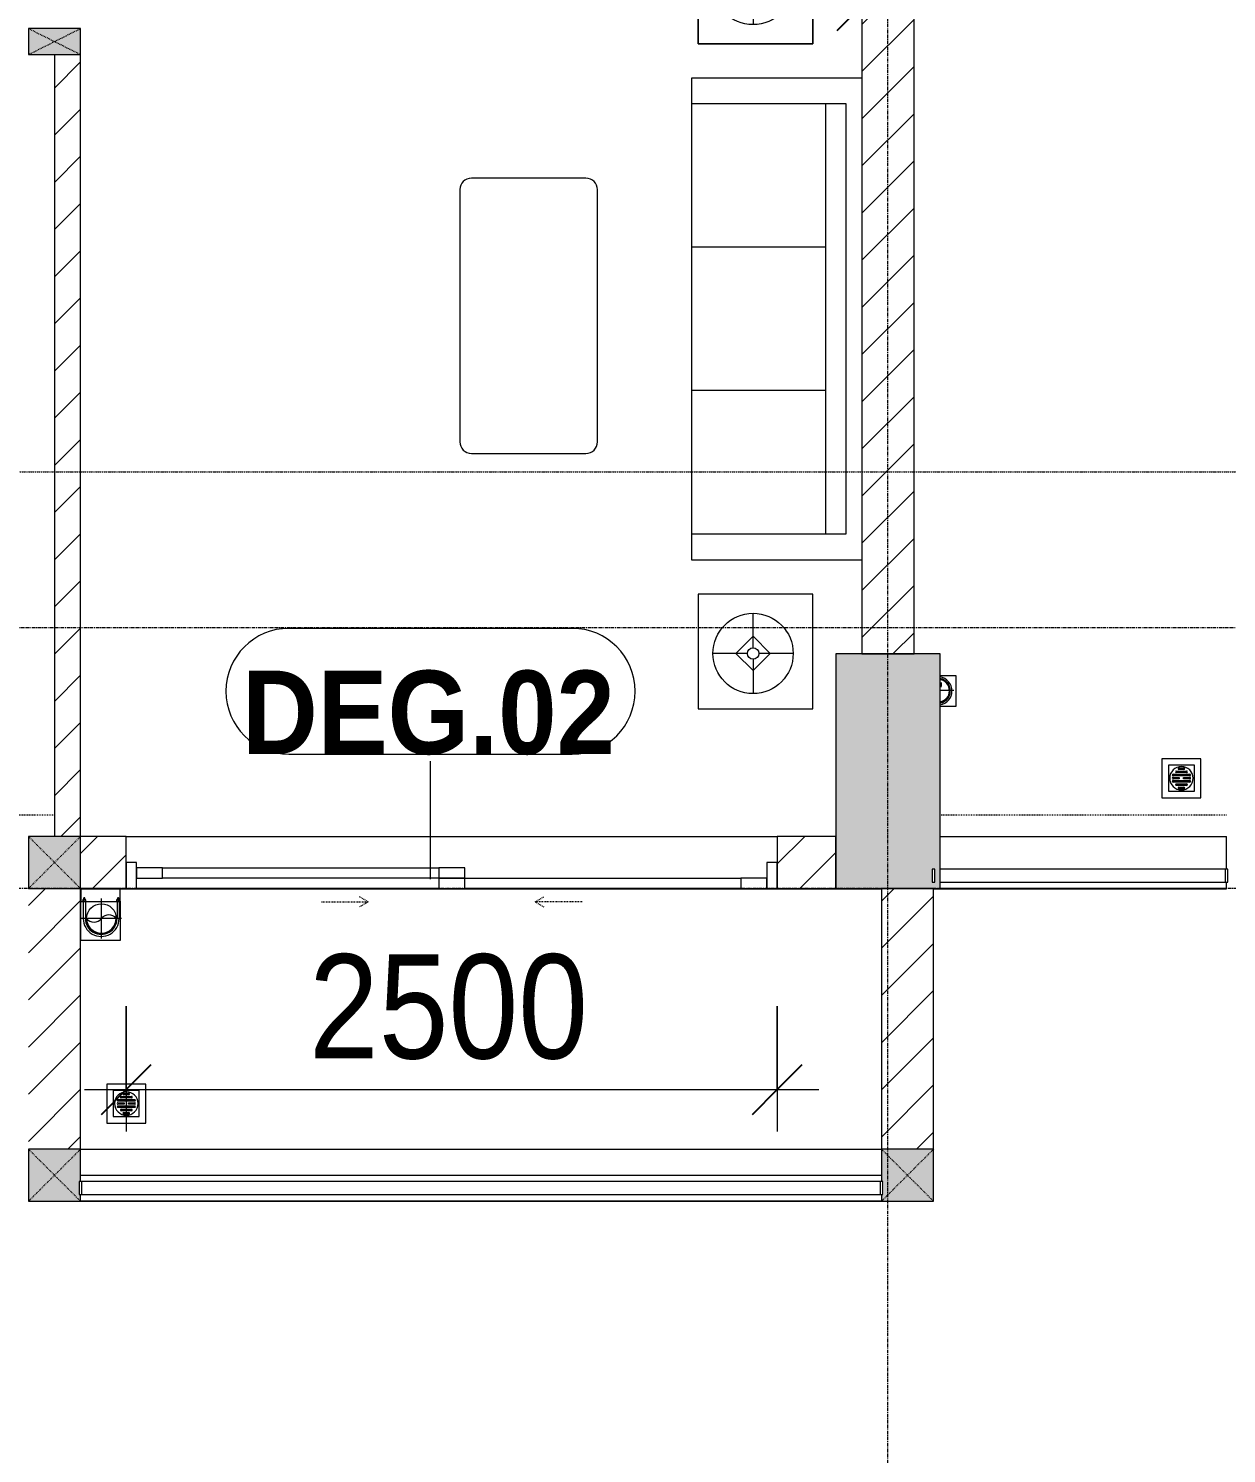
# Model space of a CAD drawing. Header units: millimetres. Extents: x 1591 to 240306, y -15958 to 82755.
# Drawn here: x 60454 to 65054, y 22369 to 27837 of the extents above; entities that cross this region are included whole.
import ezdxf

# ---------------------------------------------------------------- set-up
doc = ezdxf.new("R2010")
doc.units = ezdxf.units.MM
for name, pattern in [('Dash', [6, 3, -3]), ('Dash 1_8_', [6.35, 3.175, -3.175]), ('Dash Dot 3_16_', [7.9375, 4.7625, -1.5875, 0, -1.5875]), ('Grid Line', [22.225, 12.7, -3.175, 3.175, -3.175]), ('IMPORT-CENTER _2_', [40.64, 25.4, -5.08, 5.08, -5.08])]:
    doc.linetypes.add(name, pattern=pattern)
for name, color, linetype, lineweight in [('0-1', 7, 'Continuous', 5), ('A-ANNO-DIMS', 211, 'Continuous', 9), ('A-ANNO-DIMS-160', 211, 'Continuous', 9), ('A-AREA', 32, 'Dash 1_8_', 9), ('A-DOOR', 31, 'Continuous', 9), ('A-DOOR-FRAM', 31, 'Continuous', 9), ('A-DOOR-HDLN', 31, 'Dash', 9), ('A-DOOR-IDEN', 31, 'Continuous', 9), ('A-FLOR-1', 250, 'Continuous', 9), ('A-FLOR-2', 9, 'Continuous', 9), ('A-FLOR-HRAL', 11, 'Continuous', 9), ('A-FLOR-HRAL-1', 254, 'Continuous', 9), ('A-FLOR-HRAL-2', 9, 'Continuous', 9), ('A-WALL', 113, 'Continuous', 9), ('A-WALL-1', 253, 'Continuous', 18), ('A-WALL-2', 9, 'Continuous', 9), ('A-WALL-3', 113, 'Continuous', 18), ('A-WALL-PATT-1', 10, 'Continuous', 9), ('A-WALL-PATT-2', 111, 'Continuous', 9), ('G-ANNO-SYMB-1', 111, 'Dash Dot 3_16_', 18), ('G-IMPT-2', 8, 'IMPORT-CENTER _2_', 9), ('G-IMPT-3', 8, 'Continuous', 9), ('I-FURN', 30, 'Continuous', 9), ('I-FURN-1', 254, 'Continuous', 9), ('M-EQPM', 50, 'Continuous', 9), ('S-COLS', 52, 'Continuous', 9), ('S-COLS-1', 52, 'Continuous', 5), ('S-COLS-2', 7, 'Continuous', 18), ('S-COLS-3', 254, 'Continuous', 9), ('S-COLS-4', 253, 'Continuous', 18), ('S-COLS-5', 52, 'Continuous', 18), ('S-COLS-HDLN', 52, 'Dash', 9), ('S-COLS-HDLN-1', 9, 'Dash', 9), ('S-GRID-1', 1, 'Grid Line', 9)]:
    doc.layers.add(name, color=color, linetype=linetype, lineweight=lineweight)
doc.styles.add('Arial_B_3', font='arialbd_0.ttf', dxfattribs={"width": 0.9, "height": 320})
doc.styles.add('UTM Avo', font='UTM Avo.ttf', dxfattribs={"width": 0.9, "height": 400})
doc.dimstyles.new('1_Dim_chi_tiet_2_5', dxfattribs={"dimscale": 304.8, "dimtxt": 399.720379, "dimasz": 0.629921, "dimexe": 0.524934, "dimexo": 0.0625, "dimgap": 0.052493, "dimtad": 1, "dimdec": 0, "dimrnd": 5, "dimzin": 0, "dimdsep": 46, "dimtxsty": 'UTM Avo', "dimblk1": 'OBLIQUE', "dimblk2": 'OBLIQUE', "dimsah": 1, "dimcen": 0.09, "dimdle": 0.524934, "dimazin": 0, "dimtfac": 1, "dimtdec": 4, "dimtix": 1, "dimtmove": 0, "dimatfit": 3, "dimfxl": 1.049869, "dimfxlon": 1, "dimtvp": 1, "dimtolj": 1, "dimtzin": 0, "dimarcsym": 2})
doc.dimstyles.new('1_Dim_chi_tiet_2_5_1', dxfattribs={"dimscale": 304.8, "dimtxt": 399.720379, "dimasz": 0.629921, "dimexe": 0.524934, "dimexo": 0.0625, "dimgap": 0.052493, "dimtad": 1, "dimdec": 0, "dimrnd": 5, "dimzin": 0, "dimdsep": 46, "dimtxsty": 'UTM Avo', "dimblk1": 'OBLIQUE', "dimblk2": 'OBLIQUE', "dimsah": 1, "dimcen": 0.09, "dimdle": 0.524934, "dimazin": 0, "dimtfac": 1, "dimtdec": 4, "dimtix": 1, "dimtmove": 0, "dimatfit": 3, "dimfxl": 1.049869, "dimfxlon": 1, "dimtvp": 1, "dimtolj": 1, "dimtzin": 0, "dimarcsym": 2})
pattern_1 = [(45, (11001.35, 0), (-90.50967, 90.50967), [])]

# ---------------------------------------------------------------- blocks, each defined once
blk = doc.blocks.new('NCV_TKTC_KET CAU_rvt-1-TKCS_MB TẦNG 3-4')
at = {"layer": 'S-COLS-1'}
h = blk.add_hatch(color=256, dxfattribs=at)
h.paths.add_polyline_path([(52932.6, 24536.9), (52952.6, 24536.9), (52952.6, 25436.9), (52552.6, 25436.9), (52552.6, 24536.9), (52922.6, 24536.9)])
h.paths.add_polyline_path([(52932.6, 24561.9), (52922.6, 24561.9), (52922.6, 24611.9), (52932.6, 24611.9)])
at = {"layer": 'A-FLOR-1'}
for p, q in [((49652.6, 24535.3), (52727.6, 24535.3)), ((52927.6, 24535.3), (54052.6, 24535.3)), ((49652.6, 23336.9), (52727.6, 23336.9))]:
    blk.add_line(p, q, dxfattribs=at)
at = {"layer": 'S-COLS-2'}
for p, q in [((52952.6, 25436.9), (52552.6, 25436.9)), ((52552.6, 25436.9), (52552.6, 24536.9)), ((52952.6, 24536.9), (52952.6, 25436.9)), ((52552.6, 24536.9), (52952.6, 24536.9))]:
    blk.add_line(p, q, dxfattribs=at)
blk = doc.blocks.new('Railing - 50 x 10mm-901205-TKCS_MB TẦNG 3-4')
at = {"layer": 'A-FLOR-HRAL-2'}
for p, q in [((25, 5), (-25, 5)), ((-25, 5), (-25, -5)), ((25, -5), (25, 5)), ((-25, -5), (25, -5))]:
    blk.add_line(p, q, dxfattribs=at)
blk = doc.blocks.new('Railing - Railing-883263-TKCS_MB TẦNG 3-4')
at = {"layer": 'A-FLOR-HRAL-2'}
for p, q in [((31139.1, 15351.2), (30044.1, 15351.2)), ((30044.1, 15301.2), (31139.1, 15301.2))]:
    blk.add_line(p, q, dxfattribs=at)
at = {"rotation": 90.00000000000001}
for p in [(30019.1, 15326.2), (31144.1, 15326.2)]:
    blk.add_blockref('Railing - 50 x 10mm-901205-TKCS_MB TẦNG 3-4', p, dxfattribs=at)
blk = doc.blocks.new('LOBBY_SOFA_1 - LOBBY_SOFA_1-V115-TKCS_MB TẦNG 3-4')
at = {"layer": 'I-FURN'}
for p, q in [((-2556, -4.9), (-2556, -660)), ((-708, -660), (-708, -4.9)), ((-2457, -66), (-2457, -660)), ((-807, -66), (-2457, -66)), ((-807, -660), (-807, -66)), ((-807, -143), (-2457, -143)), ((-1907, -143), (-1907, -660)), ((-1357, -143), (-1357, -660)), ((-3128.2, -193.5), (-2688.2, -193.5)), ((-3128.2, -633.5), (-3128.2, -193.5)), ((-2688.2, -193.5), (-2688.2, -633.5)), ((-575.9, -193.5), (-575.9, -633.5)), ((-135.9, -193.5), (-575.9, -193.5)), ((-135.9, -633.5), (-135.9, -193.5)), ((-2915.4, -269), (-2915.4, -401)), ((-348.6, -269), (-348.6, -401)), ((-2915.4, -357), (-2981.4, -423)), ((-2849.4, -423), (-2915.4, -357)), ((-414.6, -423), (-348.6, -357)), ((-348.6, -357), (-282.6, -423)), ((-2937.4, -423), (-3069.4, -423)), ((-2981.4, -423), (-2915.4, -489)), ((-2915.4, -489), (-2849.4, -423)), ((-2893.4, -423), (-2761.4, -423)), ((-370.6, -423), (-502.6, -423)), ((-348.6, -489), (-414.6, -423)), ((-282.6, -423), (-348.6, -489)), ((-326.6, -423), (-194.6, -423)), ((-2915.4, -445), (-2915.4, -577)), ((-348.6, -445), (-348.6, -577)), ((-2688.2, -633.5), (-3128.2, -633.5)), ((-575.9, -633.5), (-135.9, -633.5)), ((-2556, -660), (-708, -660)), ((-1160.3, -1020.5), (-2128.3, -1020.5)), ((-2172.3, -1064.5), (-2172.3, -1504.5)), ((-1116.3, -1504.5), (-1116.3, -1064.5)), ((-2128.3, -1548.5), (-1160.3, -1548.5))]:
    blk.add_line(p, q, dxfattribs=at)
for centre, radius in [((-2915.4, -423), 154), ((-348.6, -423), 154), ((-2915.4, -423), 22), ((-348.6, -423), 22)]:
    blk.add_circle(centre, radius, dxfattribs=at)
for centre, start, end in [((-2128.3, -1064.5), 90, 180), ((-1160.3, -1064.5), 0, 90), ((-2128.3, -1504.5), 180, 270), ((-1160.3, -1504.5), 270, 0)]:
    blk.add_arc(centre, 44, start, end, dxfattribs=at)
at = {"layer": 'I-FURN-1'}
for p, q in [((-2556, -4.9), (-2556, -660)), ((-708, -660), (-708, -4.9)), ((-2688.2, -193.5), (-3128.2, -193.5)), ((-3128.2, -193.5), (-3128.2, -633.5)), ((-2688.2, -633.5), (-2688.2, -193.5)), ((-135.9, -193.5), (-575.9, -193.5)), ((-575.9, -193.5), (-575.9, -633.5)), ((-135.9, -633.5), (-135.9, -193.5)), ((-3128.2, -633.5), (-2688.2, -633.5)), ((-575.9, -633.5), (-135.9, -633.5)), ((-2556, -660), (-708, -660)), ((-1160.3, -1020.5), (-2128.3, -1020.5)), ((-2172.3, -1064.5), (-2172.3, -1504.5)), ((-1116.3, -1504.5), (-1116.3, -1064.5)), ((-2128.3, -1548.5), (-1160.3, -1548.5))]:
    blk.add_line(p, q, dxfattribs=at)
for centre, start, end in [((-2128.3, -1064.5), 90, 180), ((-1160.3, -1064.5), 0, 90), ((-2128.3, -1504.5), 180, 270), ((-1160.3, -1504.5), 270, 0)]:
    blk.add_arc(centre, 44, start, end, dxfattribs=at)
blk = doc.blocks.new('G1_SOF - BO TRU - 100x200-745959-TKCS_MB TẦNG 3-4')
at = {"layer": 'S-COLS'}
blk.add_hatch(color=256, dxfattribs=at).paths.add_polyline_path([(-50, 100), (-50, -100), (50, -100), (50, 100)])
at = {"layer": 'S-COLS-4'}
for p, q in [((50, 100), (-50, 100)), ((-50, 100), (-50, -100)), ((50, -100), (50, 100)), ((-50, -100), (50, -100))]:
    blk.add_line(p, q, dxfattribs=at)
at = {"layer": 'S-COLS-HDLN-1'}
for p, q in [((50, 100), (-50, -100)), ((-50, 100), (50, -100))]:
    blk.add_line(p, q, dxfattribs=at)
blk = doc.blocks.new('NCV_TKTC_TANG 3 - 4_rvt-2-TKCS_MB TẦNG 3-4')
at = {"layer": 'A-WALL-PATT-1'}
h = blk.add_hatch(dxfattribs=at)
h.set_pattern_fill('FP_1', color=256, style=0, pattern_type=2)
h.set_pattern_definition([(45, (0, 0), (-90.50967, 90.50967), [])])
h.paths.add_polyline_path([(49552.6, 24736.9), (49652.6, 24736.9), (49652.6, 27736.9), (49552.6, 27736.9), (49552.6, 25733.9)])
at = {"layer": 'A-FLOR-2'}
for p, q in [((49827.6, 24736.9), (52327.6, 24736.9)), ((49652.6, 23536.9), (52727.6, 23536.9))]:
    blk.add_line(p, q, dxfattribs=at)
at = {"layer": 'A-WALL-1'}
for p, q in [((49552.6, 27736.9), (49552.6, 24736.9)), ((49652.6, 24736.9), (49652.6, 27736.9))]:
    blk.add_line(p, q, dxfattribs=at)
at = {"layer": 'A-WALL-2'}
for p, q in [((52952.6, 24736.9), (54052.2, 24736.9)), ((54052.2, 24611.9), (54052.2, 24736.9)), ((54052.2, 24536.9), (54052.2, 24561.9)), ((54052.2, 24536.9), (52952.6, 24536.9))]:
    blk.add_line(p, q, dxfattribs=at)
at = {"layer": 'A-FLOR-HRAL-1'}
blk.add_blockref('Railing - Railing-883263-TKCS_MB TẦNG 3-4', (22908.5, 9260.7), dxfattribs=at)
at = {"layer": 'I-FURN-1', "rotation": 270.0000000000069}
blk.add_blockref('LOBBY_SOFA_1 - LOBBY_SOFA_1-V115-TKCS_MB TẦNG 3-4', (52657.5, 25090.4), dxfattribs=at)
at = {"layer": 'S-COLS-3', "rotation": 90.00000000000588}
blk.add_blockref('G1_SOF - BO TRU - 100x200-745959-TKCS_MB TẦNG 3-4', (49552.6, 27786.9), dxfattribs=at)
blk = doc.blocks.new('DEG_02-DEG_03 - DEG_02-2500x2400mm-CỬA ĐI 02 CÁNH TRƯỢT-625766-TKCS_MB TẦNG 3-4')
at = {"layer": 'A-DOOR'}
for p, q in [((-1110, 100), (-1210, 100)), ((-1210, 100), (-1210, 60)), ((-1210, 60), (-1110, 60)), ((-1110, 60), (-1110, 100)), ((-1110, 100), (-50, 100)), ((-50, 60), (-1110, 60)), ((50, 100), (-50, 100)), ((-50, 100), (-50, 60)), ((50, 60), (-50, 60)), ((-50, 60), (-50, 20)), ((-50, 60), (50, 60)), ((50, 60), (50, 100)), ((50, 20), (50, 60)), ((50, 60), (1110, 60)), ((1210, 60), (1110, 60)), ((1110, 60), (1110, 20)), ((1210, 20), (1210, 60)), ((-50, 20), (50, 20)), ((1110, 20), (50, 20)), ((1110, 20), (1210, 20))]:
    blk.add_line(p, q, dxfattribs=at)
at = {"layer": 'A-DOOR-FRAM'}
for p, q in [((-1210, 100), (-1250, 100)), ((-1250, 100), (-1250, 0)), ((-1210, 0), (-1210, 100)), ((1250, 100), (1210, 100)), ((1210, 100), (1210, 0)), ((1250, 0), (1250, 100)), ((-1250, 0), (-1210, 0)), ((1210, 0), (1250, 0))]:
    blk.add_line(p, q, dxfattribs=at)
at = {"layer": 'A-DOOR-HDLN'}
for p, q in [((-320.4, 151.1), (-355, 171.1)), ((320.4, 151.1), (355, 171.1)), ((-500.4, 151.1), (-320.4, 151.1)), ((-320.4, 151.1), (-355, 131.1)), ((320.4, 151.1), (355, 131.1)), ((500.4, 151.1), (320.4, 151.1))]:
    blk.add_line(p, q, dxfattribs=at)
blk = doc.blocks.new('Railing - 50 x 10mm-1251311-TKCS_MB TẦNG 3-4')
at = {"layer": 'A-FLOR-HRAL'}
for p, q in [((25, 5), (-25, 5)), ((-25, 5), (-25, -5)), ((25, -5), (25, 5)), ((-25, -5), (25, -5))]:
    blk.add_line(p, q, dxfattribs=at)
blk = doc.blocks.new('Railing - Railing-1267145-TKCS_MB TẦNG 3-4')
at = {"layer": 'A-FLOR-HRAL'}
for p, q in [((52722.6, 23412.4), (49657.6, 23412.4)), ((49657.6, 23362.4), (52722.6, 23362.4))]:
    blk.add_line(p, q, dxfattribs=at)
at = {"rotation": 90}
for p in [(49652.6, 23387.4), (52727.6, 23387.4)]:
    blk.add_blockref('Railing - 50 x 10mm-1251311-TKCS_MB TẦNG 3-4', p, dxfattribs=at)
blk = doc.blocks.new('G1_SOF - BO TRU - 200x200-V16-TKCS_MB TẦNG 3-4')
at = {"layer": 'S-COLS'}
blk.add_hatch(color=256, dxfattribs=at).paths.add_polyline_path([(-90.1, -100), (100, -100), (100, 100), (-100, 100), (-100, -24.6), (-90.1, -24.6), (-90.1, -74.6), (-100, -74.6), (-100, -100)])
at = {"layer": 'S-COLS-5'}
for p, q in [((100, 100), (-100, 100)), ((-100, 100), (-100, -24.6)), ((100, -100), (100, 100)), ((-100, -74.6), (-100, -100)), ((-100, -100), (100, -100))]:
    blk.add_line(p, q, dxfattribs=at)
at = {"layer": 'S-COLS-HDLN'}
for p, q in [((100, 100), (-100, -100)), ((-100, 100), (100, -100))]:
    blk.add_line(p, q, dxfattribs=at)
blk = doc.blocks.new('G1_SOF - BO TRU - 200x200-V18-TKCS_MB TẦNG 3-4')
at = {"layer": 'S-COLS'}
blk.add_hatch(color=256, dxfattribs=at).paths.add_polyline_path([(95, -100), (100, -100), (100, -74.6), (95, -74.6), (95, -24.6), (100, -24.6), (100, 100), (-100, 100), (-100, -100)])
at = {"layer": 'S-COLS-5'}
for p, q in [((100, 100), (-100, 100)), ((-100, 100), (-100, -100)), ((100, -24.6), (100, 100)), ((-100, -100), (100, -100)), ((100, -100), (100, -74.6))]:
    blk.add_line(p, q, dxfattribs=at)
at = {"layer": 'S-COLS-HDLN'}
for p, q in [((100, 100), (-100, -100)), ((-100, 100), (100, -100))]:
    blk.add_line(p, q, dxfattribs=at)
blk = doc.blocks.new('G1_SOF - BO TRU - 200x200-3054293-TKCS_MB TẦNG 3-4')
at = {"layer": 'S-COLS'}
blk.add_hatch(color=256, dxfattribs=at).paths.add_polyline_path([(100, -100), (100, 100), (-100, 100), (-100, -100)])
at = {"layer": 'S-COLS-5'}
for p, q in [((100, 100), (-100, 100)), ((-100, 100), (-100, -100)), ((100, -100), (100, 100)), ((-100, -100), (100, -100))]:
    blk.add_line(p, q, dxfattribs=at)
at = {"layer": 'S-COLS-HDLN'}
for p, q in [((100, 100), (-100, -100)), ((-100, 100), (100, -100))]:
    blk.add_line(p, q, dxfattribs=at)
blk = doc.blocks.new('TKTC_XREF_251221_MB TANG 2-7 - TKTC_XREF_260130_MB TANG 2-5_dwg_THU NUOC - THU NUOC-444531-TKCS_MB TẦNG 1-4746804-TKCS_MB TẦNG 3-4')
at = {"layer": 'G-IMPT-3'}
for p, q in [((-23.3, 10.8), (40.9, 10.8)), ((40.9, 4.8), (-23.3, 4.8)), ((-11, 23.3), (28.5, 23.3)), ((28.5, 17.3), (-11, 17.3)), ((-1.1, 35.6), (18.5, 35.6)), ((18.5, 29.6), (-1.1, 29.6)), ((-23.3, -13.6), (40.9, -13.6)), ((40.9, -19.6), (-23.3, -19.6)), ((-11, -26.1), (28.5, -26.1)), ((28.5, -32.1), (-11, -32.1)), ((-1.1, -38.5), (18.5, -38.5)), ((18.5, -44.5), (-1.1, -44.5))]:
    blk.add_line(p, q, dxfattribs=at)
at = {"layer": 'G-IMPT-3', "flags": 128}
for points in [[(83.7, -79.4), (83.7, 70.6), (-66.3, 70.6), (-66.3, -79.4)], [(58.7, -54.4), (58.7, 45.6), (-41.3, 45.6), (-41.3, -54.4)]]:
    blk.add_lwpolyline(points, close=True, dxfattribs=at)
for points in [[(-23.3, -1.2), (0.7, -1.2), (0.7, -7.2), (-23.3, -7.2)], [(40.9, -7.2), (16.7, -7.2), (16.7, -1.2), (40.9, -1.2)]]:
    blk.add_lwpolyline(points, dxfattribs=at)
at = {"layer": 'G-IMPT-3'}
for centre, radius, start, end in [((8.7, -4.4), 45, 360, 180), ((8.7, -4.4), 45, 360, 180), ((-23.3, 7.8), 3, 90, 270), ((-11, 20.3), 3, 90, 270), ((-1.1, 32.6), 3, 90, 270), ((18.5, 32.6), 3, 270, 90), ((28.5, 20.3), 3, 270, 90), ((40.9, 7.8), 3, 270, 90), ((8.7, -4.4), 45, 180, 360), ((8.7, -4.4), 45, 180, 360), ((-23.3, -4.2), 3, 90, 270), ((-23.3, -16.6), 3, 90, 270), ((-11, -29.1), 3, 90, 270), ((-1.1, -41.5), 3, 90, 270), ((18.5, -41.5), 3, 270, 90), ((28.5, -29.1), 3, 270, 90), ((40.9, -4.2), 3, 270, 90), ((40.9, -16.6), 3, 270, 90)]:
    blk.add_arc(centre, radius, start, end, dxfattribs=at)
blk = doc.blocks.new('TKTC_XREF_251221_MB TANG 2-7 - TKTC_XREF_260130_MB TANG 2-5_dwg_$cc-V74-TKCS_MB TẦNG 3-4')
at = {"layer": 'G-IMPT-2'}
blk.add_line((-0.673, 0), (-0.08, 0), dxfattribs=at)
at = {"layer": 'M-EQPM'}
for centre, radius, start, end in [((0, 0), 0.5, 100.78258, 258.54876), ((0, 0), 0.5, 101.96065, 257.49238), ((0.188, 0.25), 0.313, 160.19805, 199.38513)]:
    blk.add_arc(centre, radius, start, end, dxfattribs=at)
blk = doc.blocks.new('TKTC_XREF_251221_MB TANG 2-7 - TKTC_XREF_260130_MB TANG 2-5_dwg_CUM U_DN100-V75-TKCS_MB TẦNG 3-4')
at = {"layer": 'G-IMPT-3'}
blk.add_hatch(color=256, dxfattribs=at).paths.add_polyline_path([(11, -59.5), (15.8, -58.9), (30.5, -52.8), (43.1, -43.1), (52.8, -30.5), (58.9, -15.8), (61, 0), (58.9, 15.8), (52.8, 30.5), (43.1, 43.1), (30.5, 52.8), (11.2, 58.4), (11.2, 55.5), (14.8, 55.1), (28.5, 49.4), (40.3, 40.3), (49.4, 28.5), (55.1, 14.8), (57, 0), (55.1, -14.8), (49.4, -28.5), (40.3, -40.3), (28.5, -49.4), (11, -58.3)])
for radius, start, end in [(69, 279.77479, 80.08478), (61, 281.50002, 78.35761), (57, 282.31245, 77.54599)]:
    blk.add_arc((0, 0), radius, start, end, dxfattribs=at)
blk = doc.blocks.new('TKTC_XREF_251221_MB TANG 2-7 - TKTC_XREF_260130_MB TANG 2-5_dwg_$cc-4746808-TKCS_MB TẦNG 3-4')
at = {"layer": 'G-IMPT-2'}
for p, q in [((0, -0.673), (0, 0.673)), ((-0.673, 0), (0.673, 0))]:
    blk.add_line(p, q, dxfattribs=at)
at = {"layer": 'M-EQPM'}
blk.add_circle((0, 0), 0.5, dxfattribs=at)
for centre, radius, start, end in [((0, 0), 0.5, 90, 270), ((0.188, 0.25), 0.313, 126.8699, 233.1301), ((-0.188, -0.25), 0.313, 306.8699, 53.1301)]:
    blk.add_arc(centre, radius, start, end, dxfattribs=at)
blk = doc.blocks.new('TKTC_XREF_251221_MB TANG 2-7 - TKTC_XREF_260130_MB TANG 2-5_dwg_CUM U_DN100-4746796-TKCS_MB TẦNG 3-4')
at = {"layer": 'G-IMPT-3'}
blk.add_hatch(color=256, dxfattribs=at).paths.add_polyline_path([(0, 61), (0, 57), (14.8, 55.1), (28.5, 49.4), (40.3, 40.3), (49.4, 28.5), (55.1, 14.8), (57, 0), (55.1, -14.8), (49.4, -28.5), (40.3, -40.3), (28.5, -49.4), (14.8, -55.1), (0, -57), (0, -61), (15.8, -58.9), (30.5, -52.8), (43.1, -43.1), (52.8, -30.5), (58.9, -15.8), (61, 0), (58.9, 15.8), (52.8, 30.5), (43.1, 43.1), (30.5, 52.8), (15.8, 58.9)])
for p, q in [((-79.1, 66.6), (-79.1, 63.4)), ((-76.6, 66.6), (-76.6, 63.4)), ((-74.6, 66.6), (-74.6, 63.4)), ((-72.7, 69.3), (-72.7, 60.7)), ((-66.9, 67.9), (-71.7, 67.9)), ((-66.9, 62.1), (-71.7, 62.1)), ((-65, 69), (0, 69)), ((-79.1, -63.4), (-79.1, -66.6)), ((-76.6, -63.4), (-76.6, -66.6)), ((-74.6, -63.4), (-74.6, -66.6)), ((-72.7, -60.7), (-72.7, -69.3)), ((-66.9, -62.1), (-71.7, -62.1)), ((-66.9, -67.9), (-71.7, -67.9)), ((-65, -69), (0, -69))]:
    blk.add_line(p, q, dxfattribs=at)
at = {"layer": 'G-IMPT-3', "flags": 128}
for points in [[(-72.7, 67.6), (-78.1, 67.6), (-78.1, 62.4), (-72.7, 62.4)], [(-71.7, 59.2), (-66.9, 59.2), (-66.9, 70.8), (-71.7, 70.8)], [(-66.9, 70.8), (-66.9, 72.7), (-65, 72.7), (-65, 57.3), (-66.9, 57.3), (-66.9, 59.2)], [(-65, 61), (0, 61), (0, 57)], [(-72.7, -62.4), (-78.1, -62.4), (-78.1, -67.6), (-72.7, -67.6)], [(-71.7, -70.8), (-66.9, -70.8), (-66.9, -59.2), (-71.7, -59.2)], [(-66.9, -59.2), (-66.9, -57.3), (-65, -57.3), (-65, -72.7), (-66.9, -72.7), (-66.9, -70.8)], [(-65, -61), (0, -61), (0, -57)]]:
    blk.add_lwpolyline(points, dxfattribs=at)
at = {"layer": 'G-IMPT-3'}
for centre, radius, start, end in [((-78.1, 66.6), 0.96, 90, 180), ((-78.1, 63.4), 0.96, 180, 270), ((-71.1, 69.3), 1.56, 112.6199, 247.3801), ((-67.9, 65), 4.8, 143.1301, 216.8699), ((-71.1, 60.7), 1.56, 112.6199, 247.3801), ((0, 0), 69, 270, 90), ((0, 0), 61, 270, 90), ((0, 0), 57, 270, 90), ((-78.1, -63.4), 0.96, 90, 180), ((-78.1, -66.6), 0.96, 180, 270), ((-71.1, -60.7), 1.56, 112.6199, 247.3801), ((-67.9, -65), 4.8, 143.1301, 216.8699), ((-71.1, -69.3), 1.56, 112.6199, 247.3801)]:
    blk.add_arc(centre, radius, start, end, dxfattribs=at)
blk = doc.blocks.new('TKTC_XREF_251221_MB TANG 2-7 - TKTC_XREF_251221_MB TANG 2-7-2039446-TKCS_MB TẦNG 3-4')
at = {"layer": 'M-EQPM'}
for p, q in [((19300, 8117.6), (19359.9, 8117.6)), ((19359.9, 8117.6), (19359.9, 7998.2)), ((19359.9, 7998.2), (19300, 7998.2)), ((16151.5, 7299.7), (16001.1, 7299.7)), ((16001.1, 7299.7), (16001.4, 7249.9)), ((16151.9, 7249.9), (16151.5, 7299.7)), ((16001.3, 7249.8), (16151.6, 7249.8)), ((16001.3, 7100.1), (16001.3, 7249.8)), ((16001.4, 7249.9), (16151.9, 7249.9)), ((16151.6, 7249.8), (16151.6, 7100.1)), ((16151.6, 7100.1), (16001.3, 7100.1))]:
    blk.add_line(p, q, dxfattribs=at)
at = {"extrusion": (0, 0, -1), "xscale": 90.00000000005114, "yscale": 90.00000000005114, "zscale": -90.00000000005114, "rotation": 0.3047175217251739}
blk.add_blockref('TKTC_XREF_251221_MB TANG 2-7 - TKTC_XREF_260130_MB TANG 2-5_dwg_$cc-V74-TKCS_MB TẦNG 3-4', (-19292.8, 8060.1), dxfattribs=at)
for name, p, xscale, yscale, zscale, rotation in [('TKTC_XREF_251221_MB TANG 2-7 - TKTC_XREF_260130_MB TANG 2-5_dwg_CUM U_DN100-V75-TKCS_MB TẦNG 3-4', (19291.2, 8058.3), 0.789473684210524, 0.789473684210524, 0.789473684210524, 0.06930925665188988), ('TKTC_XREF_251221_MB TANG 2-7 - TKTC_XREF_260130_MB TANG 2-5_dwg_$cc-4746808-TKCS_MB TẦNG 3-4', (16080.1, 7184.9), 113.7150000000073, 113.7150000000073, 113.7150000000073, 89.99900866374671), ('TKTC_XREF_251221_MB TANG 2-7 - TKTC_XREF_260130_MB TANG 2-5_dwg_CUM U_DN100-4746796-TKCS_MB TẦNG 3-4', (16079.2, 7184.9), 0.9975000000000007, 0.9975000000000007, 0.9975000000000007, 270.0009913382947)]:
    blk.add_blockref(name, p, dxfattribs=dict(xscale=xscale, yscale=yscale, zscale=zscale, rotation=rotation))
for p in [(20217.9, 7727.7), (16166.9, 6479.4)]:
    blk.add_blockref('TKTC_XREF_251221_MB TANG 2-7 - TKTC_XREF_260130_MB TANG 2-5_dwg_THU NUOC - THU NUOC-444531-TKCS_MB TẦNG 1-4746804-TKCS_MB TẦNG 3-4', p)
blk = doc.blocks.new('DIMBLOCK110-TKCS_MB TẦNG 3-4')
at = {"layer": 'A-ANNO-DIMS-160'}
for p, q in [((60828.9, 24085.2), (60828.9, 23605.2)), ((60828.9, 23765.2), (60828.9, 24085.2)), ((63328.9, 24085.2), (63328.9, 23605.2)), ((63328.9, 23765.2), (63328.9, 24085.2)), ((60668.9, 23765.2), (63488.9, 23765.2))]:
    blk.add_line(p, q, dxfattribs=at)
at = {"layer": 'A-ANNO-DIMS-160', "lineweight": 25}
for p, q in [((60828.9, 23765.2), (60924.9, 23861.2)), ((63328.9, 23765.2), (63424.9, 23861.2)), ((60828.9, 23765.2), (60732.9, 23669.2)), ((63328.9, 23765.2), (63232.9, 23669.2))]:
    blk.add_line(p, q, dxfattribs=at)
at = {"layer": 'A-ANNO-DIMS-160', "color": 0, "insert": (61531.1, 24284.8), "char_height": 400, "width": 1314.636, "attachment_point": 1, "line_spacing_factor": 1.110334, "style": 'UTM Avo'}
blk.add_mtext('2500', dxfattribs=at)
blk = doc.blocks.new('_Oblique')
at = {"color": 0, "linetype": 'ByBlock', "lineweight": -2}
blk.add_line((-0.5, -0.5), (0.5, 0.5), dxfattribs=at)
blk = doc.blocks.new('DIMBLOCK223-TKCS_MB TẦNG 3-4')
at = {"layer": 'A-ANNO-DIMS-160'}
for p, q in [((60828.9, 24085.2), (60828.9, 23605.2)), ((60828.9, 23765.2), (60828.9, 24085.2)), ((63328.9, 24085.2), (63328.9, 23605.2)), ((63328.9, 23765.2), (63328.9, 24085.2)), ((60668.9, 23765.2), (63488.9, 23765.2))]:
    blk.add_line(p, q, dxfattribs=at)
at = {"layer": 'A-ANNO-DIMS-160', "lineweight": 25}
for p, q in [((60828.9, 23765.2), (60924.9, 23861.2)), ((63328.9, 23765.2), (63424.9, 23861.2)), ((60828.9, 23765.2), (60732.9, 23669.2)), ((63328.9, 23765.2), (63232.9, 23669.2))]:
    blk.add_line(p, q, dxfattribs=at)
at = {"layer": 'A-ANNO-DIMS-160', "color": 0, "insert": (61531.1, 24284.8), "char_height": 400, "width": 1314.636, "attachment_point": 1, "line_spacing_factor": 1.110334, "style": 'UTM Avo'}
blk.add_mtext('2500', dxfattribs=at)
blk = doc.blocks.new('STN_Door Tag - STN_Door Tag-1788670-TKCS_MB TẦNG 3-4')
at = {"layer": 'A-DOOR-IDEN'}
for p, q in [((-3.37, 1.495), (3.431, 1.495)), ((-3.37, -1.524), (3.431, -1.524))]:
    blk.add_line(p, q, dxfattribs=at)
for centre, start, end in [((-3.37, -0.015), 90, 270), ((3.431, -0.015), 270, 90)]:
    blk.add_arc(centre, 1.509, start, end, dxfattribs=at)
blk = doc.blocks.new('DIMBLOCK343-TKCS_MB TẦNG 3-4')
at = {"layer": 'A-ANNO-DIMS-160'}
for p, q in [((55653.9, 28244.6), (55653.9, 27764.6)), ((55653.9, 27924.6), (55653.9, 28244.6)), ((63653.9, 28244.6), (63653.9, 27764.6)), ((63653.9, 27924.6), (63653.9, 28244.6)), ((55493.9, 27924.6), (63813.9, 27924.6))]:
    blk.add_line(p, q, dxfattribs=at)
at = {"layer": 'A-ANNO-DIMS-160', "lineweight": 25}
for p, q in [((55653.9, 27924.6), (55749.9, 28020.6)), ((63653.9, 27924.6), (63749.9, 28020.6)), ((55653.9, 27924.6), (55557.9, 27828.6)), ((63653.9, 27924.6), (63557.9, 27828.6))]:
    blk.add_line(p, q, dxfattribs=at)
at = {"layer": 'A-ANNO-DIMS-160', "color": 0, "insert": (59106.1, 28444.2), "char_height": 400, "width": 1314.636, "attachment_point": 1, "line_spacing_factor": 1.110334, "style": 'UTM Avo'}
blk.add_mtext('8000', dxfattribs=at)

msp = doc.modelspace()

# ---------------------------------------------------------------- hatches: boundary and pattern name
at = {"layer": 'A-WALL-PATT-2'}
h = msp.add_hatch(dxfattribs=at)
h.set_pattern_fill('FP_1', color=256, style=0, pattern_type=2)
h.set_pattern_definition(pattern_1)
h.paths.add_polyline_path([(63653.9, 25436.9), (63853.9, 25436.9), (63853.9, 28836.9), (63653.9, 28836.9), (63653.9, 25733.9)])
h.paths.add_polyline_path([(63653.9, 29036.9), (63853.9, 29036.9), (63853.9, 32236.9), (63653.9, 32236.9), (63653.9, 29966.6)])
h = msp.add_hatch(dxfattribs=at)
h.set_pattern_fill('FP_1', color=256, style=0, pattern_type=2)
h.set_pattern_definition(pattern_1)
h.paths.add_polyline_path([(63553.9, 24536.9), (63553.9, 24736.9), (63328.9, 24736.9), (63328.9, 24536.9)])
h.paths.add_polyline_path([(60828.9, 24536.9), (60828.9, 24736.9), (60653.9, 24736.9), (60653.9, 24536.9), (60668, 24536.9)])
h = msp.add_hatch(dxfattribs=at)
h.set_pattern_fill('FP_1', color=256, style=0, pattern_type=2)
h.set_pattern_definition(pattern_1)
h.paths.add_polyline_path([(60653.9, 23536.9), (60653.9, 24536.9), (60453.9, 24536.9), (60453.9, 23536.9)])
h = msp.add_hatch(dxfattribs=at)
h.set_pattern_fill('FP_1', color=256, style=0, pattern_type=2)
h.set_pattern_definition(pattern_1)
h.paths.add_polyline_path([(63728.9, 23536.9), (63928.9, 23536.9), (63928.9, 24536.9), (63728.9, 24536.9), (63728.9, 23617.6)])

# ---------------------------------------------------------------- linework, layer by layer
at = {"layer": 'A-AREA'}
for p, q in [((60553.9, 24818.8), (57553.9, 24818.8)), ((65053.9, 24818.4), (63953.9, 24818.4))]:
    msp.add_line(p, q, dxfattribs=at)
at = {"layer": 'A-DOOR-IDEN'}
msp.add_line((61997.4, 24572.9), (61997.7, 25025.9), dxfattribs=at)
at = {"layer": 'A-WALL'}
for p, q in [((60828.9, 24736.9), (63328.9, 24736.9)), ((62028.9, 24536.9), (60868.9, 24536.9)), ((60653.9, 23437.4), (63728.9, 23437.4)), ((63728.9, 23337.4), (60653.9, 23337.4))]:
    msp.add_line(p, q, dxfattribs=at)
at = {"layer": 'A-WALL-3'}
for p, q in [((63653.9, 28836.9), (63653.9, 25436.9)), ((63853.9, 25436.9), (63853.9, 28836.9)), ((63653.9, 25436.9), (63853.9, 25436.9)), ((60828.9, 24736.9), (60653.9, 24736.9)), ((60828.9, 24536.9), (60828.9, 24736.9)), ((63553.9, 24736.9), (63328.9, 24736.9)), ((63328.9, 24736.9), (63328.9, 24536.9)), ((63553.9, 24536.9), (63553.9, 24736.9)), ((60653.9, 23536.9), (60653.9, 24536.9)), ((60653.9, 24536.9), (60828.9, 24536.9)), ((63328.9, 24536.9), (63553.9, 24536.9)), ((63728.9, 24536.9), (63728.9, 23536.9)), ((63928.9, 24536.9), (63728.9, 24536.9)), ((63928.9, 23536.9), (63928.9, 24536.9))]:
    msp.add_line(p, q, dxfattribs=at)
at = {"layer": 'G-ANNO-SYMB-1'}
msp.add_line((39749.2, 26135.3), (145928.2, 26135.3), dxfattribs=at)
at = {"layer": 'S-GRID-1'}
for p, q in [((63753.9, 19175.3), (63753.9, 76690.4)), ((139245.7, 25536.9), (45492.6, 25536.9)), ((137213.7, 24536.9), (47524.6, 24536.9))]:
    msp.add_line(p, q, dxfattribs=at)

# ---------------------------------------------------------------- block references
at = {"layer": '0-1'}
for name in ['NCV_TKTC_KET CAU_rvt-1-TKCS_MB TẦNG 3-4', 'NCV_TKTC_TANG 3 - 4_rvt-2-TKCS_MB TẦNG 3-4']:
    msp.add_blockref(name, (11001.4, 0), dxfattribs=at)
at = {"layer": 'A-DOOR', "rotation": 180}
msp.add_blockref('DEG_02-DEG_03 - DEG_02-2500x2400mm-CỬA ĐI 02 CÁNH TRƯỢT-625766-TKCS_MB TẦNG 3-4', (62078.9, 24636.9), dxfattribs=at)
at = {"layer": 'A-DOOR-IDEN', "xscale": 159.9999999999999, "yscale": 159.9999999999999, "zscale": 159.9999999999999}
msp.add_blockref('STN_Door Tag - STN_Door Tag-1788670-TKCS_MB TẦNG 3-4', (61992.8, 25296.2), dxfattribs=at)
at = {"layer": 'A-FLOR-HRAL'}
msp.add_blockref('Railing - Railing-1267145-TKCS_MB TẦNG 3-4', (11001.4, 0), dxfattribs=at)
at = {"layer": 'M-EQPM'}
msp.add_blockref('TKTC_XREF_251221_MB TANG 2-7 - TKTC_XREF_251221_MB TANG 2-7-2039446-TKCS_MB TẦNG 3-4', (44653.9, 17236.9), dxfattribs=at)
at = {"layer": 'S-COLS'}
for name, p in [('G1_SOF - BO TRU - 200x200-3054293-TKCS_MB TẦNG 3-4', (60553.9, 24636.9)), ('G1_SOF - BO TRU - 200x200-V18-TKCS_MB TẦNG 3-4', (60553.9, 23436.9)), ('G1_SOF - BO TRU - 200x200-V16-TKCS_MB TẦNG 3-4', (63828.9, 23436.9))]:
    msp.add_blockref(name, p, dxfattribs=at)

# ---------------------------------------------------------------- texts
at = {"layer": 'A-DOOR-IDEN', "insert": (61989.6, 25210.8), "char_height": 320, "width": 1467.36, "attachment_point": 5, "line_spacing_factor": 0.936439, "style": 'Arial_B_3'}
msp.add_mtext('\\pt7.2,14.4,21.6,28.8,36,43.2,50.4,57.6,64.8,72,79.2,86.4,93.6,100.8,108,115.2,122.4,129.6,136.8,144,151.2,158.4,165.6,172.8,180,187.2,194.4,201.6,208.8,216,223.2,230.4;DEG.02', dxfattribs=at)

# ---------------------------------------------------------------- dimensions: what is measured, and where the dimension line sits
at = {"layer": 'A-ANNO-DIMS'}
for base, p1, p2, dimstyle, override, picture, middle in [((63653.9, 27924.6), (55653.9, 28244.6), (63653.9, 28244.6), '1_Dim_chi_tiet_2_5_1', {"dimpost": '<>', "dimfxl": 8000}, 'DIMBLOCK343-TKCS_MB TẦNG 3-4', (59653.9, 28147.6)), ((63328.9, 23765.2), (60828.9, 24085.2), (63328.9, 24085.2), '1_Dim_chi_tiet_2_5', {"dimpost": '<>', "dimfxl": 2500}, 'DIMBLOCK110-TKCS_MB TẦNG 3-4', (62078.9, 23988.2)), ((63328.9, 23765.2), (60828.9, 24085.2), (63328.9, 24085.2), '1_Dim_chi_tiet_2_5', {"dimpost": '<>', "dimfxl": 2500}, 'DIMBLOCK223-TKCS_MB TẦNG 3-4', (62078.9, 23988.2))]:
    dim = msp.add_linear_dim(base=base, p1=p1, p2=p2, dimstyle=dimstyle, override=override, dxfattribs=at)
    dim.commit()
    dim.dimension.update_dxf_attribs({"geometry": picture, "text_midpoint": middle})

doc.saveas('drawing.dxf')
